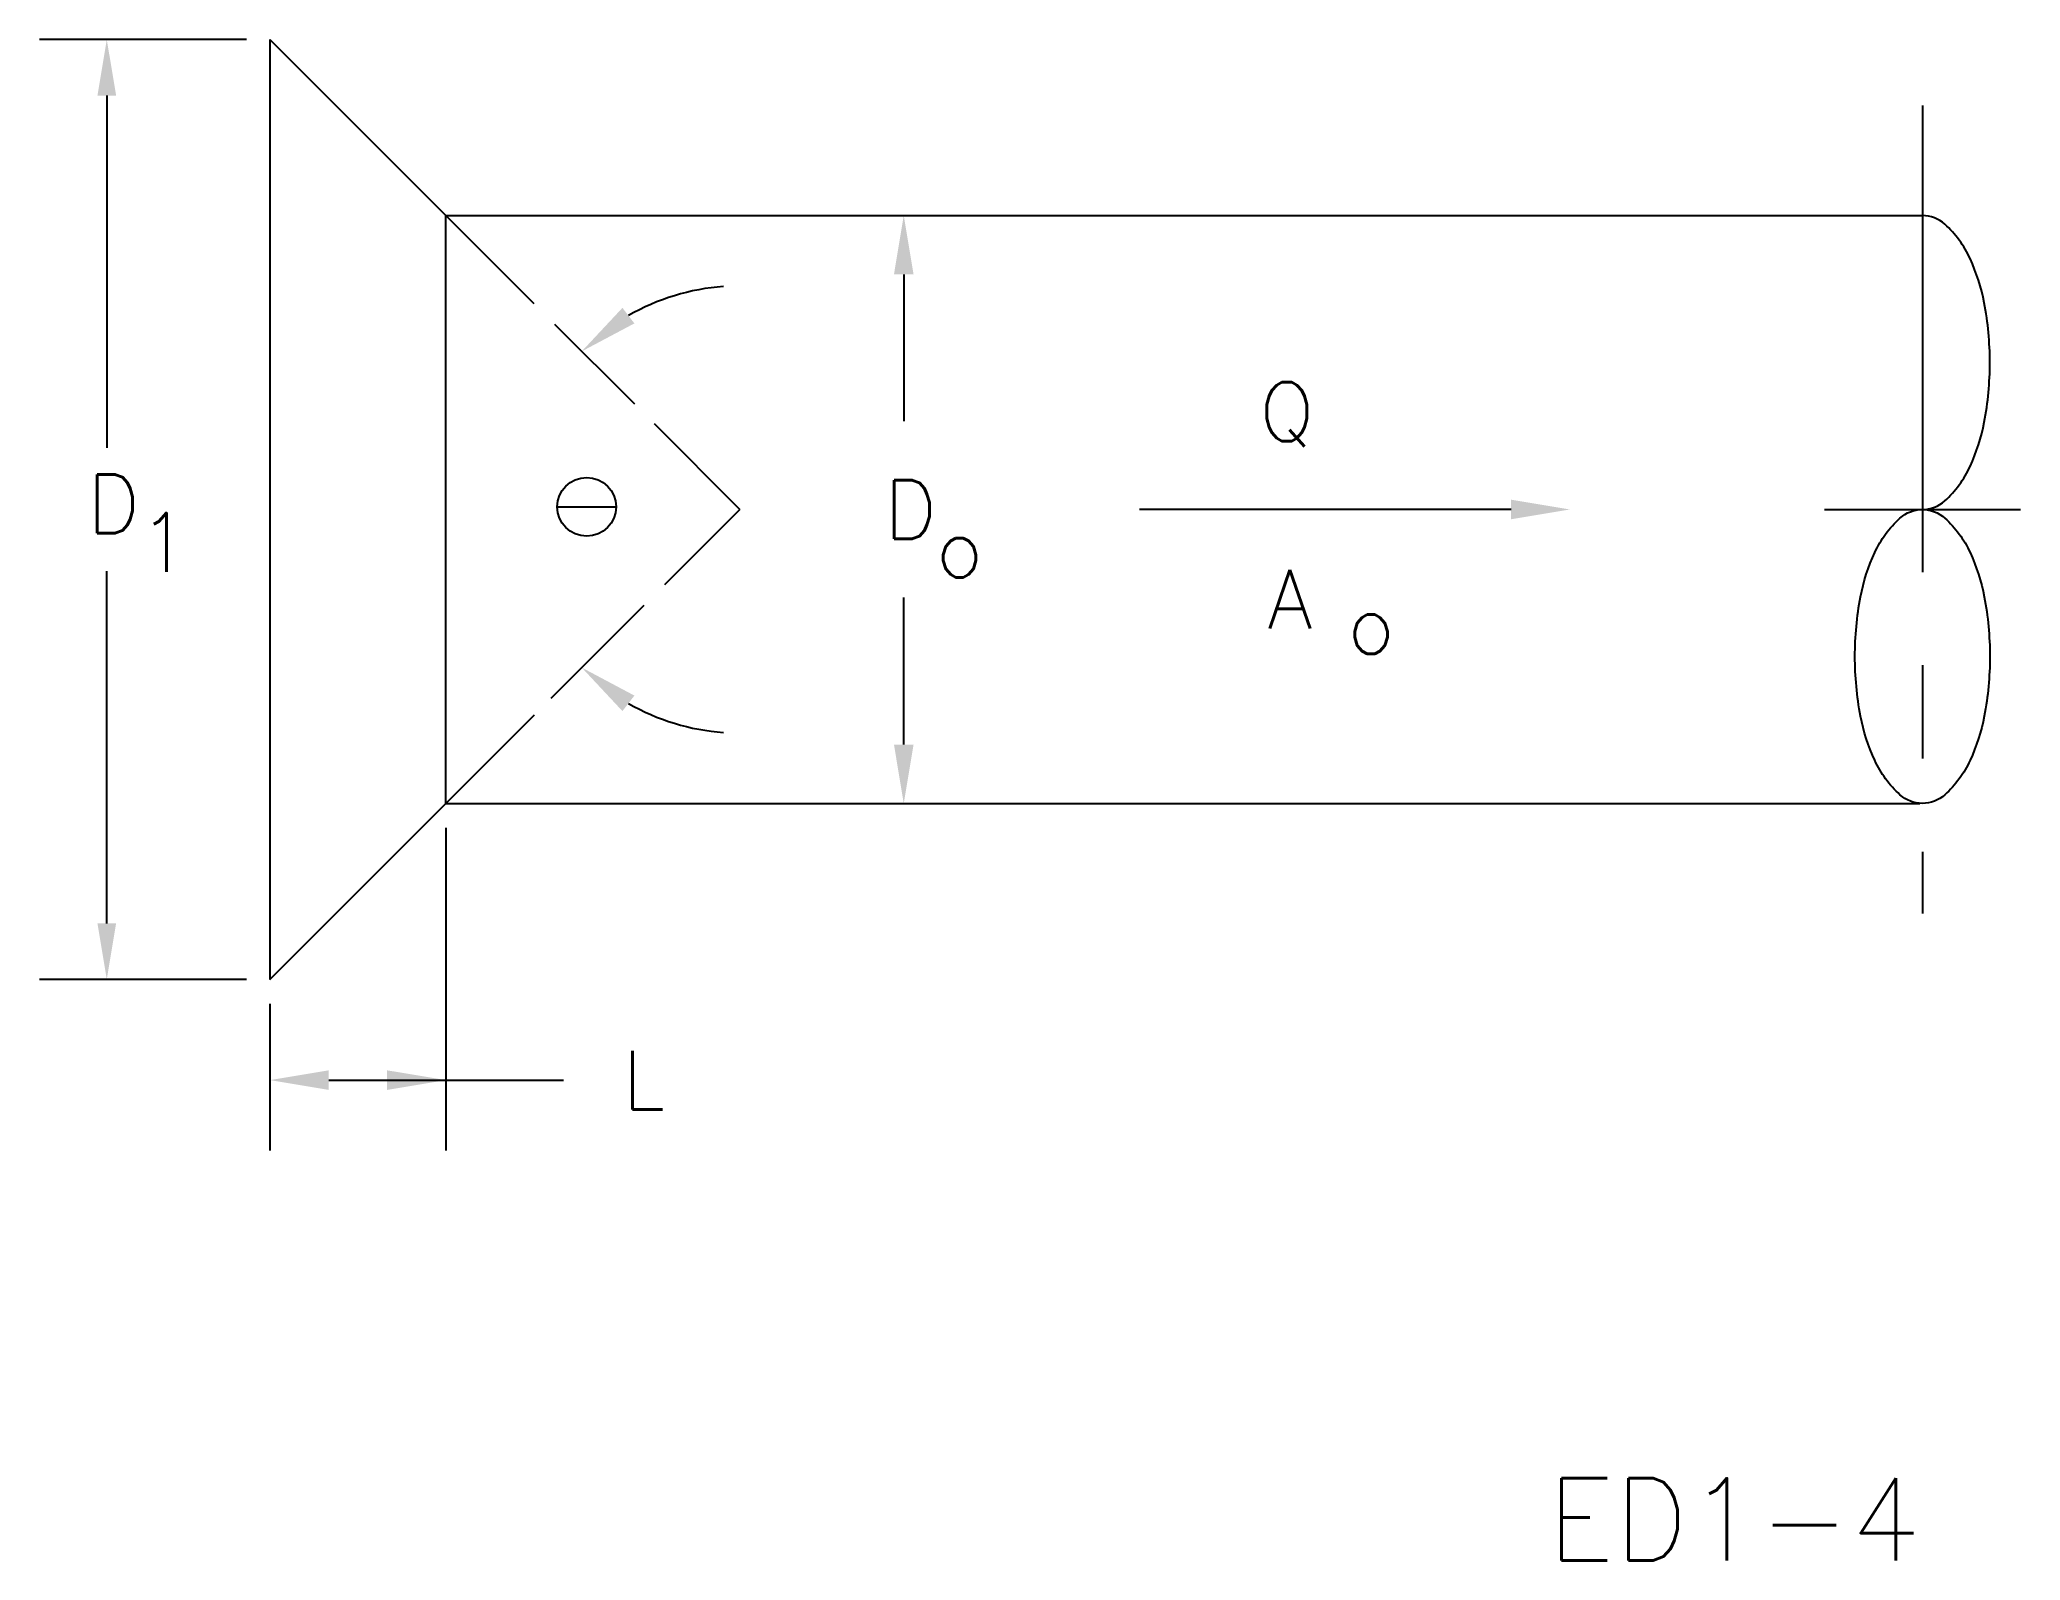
# Model space of a CAD drawing. Extents: x 3.18 to 8.49, y 1.76 to 5.83.
import ezdxf

# ---------------------------------------------------------------- set-up
doc = ezdxf.new("R2010")
doc.units = 0
doc.header["$MEASUREMENT"] = 0
doc.linetypes.add('CENTER', pattern=[2, 1.25, -0.25, 0.25, -0.25])
doc.layers.get('0').update_dxf_attribs({"linetype": 'CONTINUOUS'})
doc.layers.add('NUMBER', color=7, linetype='CONTINUOUS')
doc.styles.add('ROMANS', font='romans')

msp = doc.modelspace()

# ---------------------------------------------------------------- linework, layer by layer
for p, q in [((3.7994, 5.8302), (3.7994, 3.3123)), ((4.2708, 5.3587), (7.579, 5.3587)), ((4.2708, 3.7837), (4.2708, 5.3587)), ((7.579, 5.3587), (8.2255, 5.3587)), ((5.4973, 5.2012), (5.4973, 4.8075)), ((4.5692, 4.5783), (4.7267, 4.5783)), ((7.1242, 4.5712), (6.129, 4.5712)), ((7.9637, 4.5712), (8.4887, 4.5712)), ((5.4973, 3.9412), (5.4973, 4.335)), ((4.2708, 3.7837), (7.579, 3.7837)), ((7.579, 3.7837), (8.2193, 3.7837)), ((4.2708, 3.7181), (4.2708, 2.8533)), ((3.7994, 3.2466), (3.7994, 2.8533)), ((3.9569, 3.0423), (4.5858, 3.0423))]:
    msp.add_line(p, q)
at = {"linetype": 'Continuous'}
for p, q in [((3.7994, 5.8302), (4.2708, 5.3587)), ((4.2708, 5.3587), (4.5066, 5.1229)), ((4.5619, 5.0676), (4.7756, 4.854)), ((4.8283, 4.8012), (5.0583, 4.5712)), ((4.8572, 4.3701), (5.0583, 4.5712)), ((4.5531, 4.066), (4.8019, 4.3148)), ((4.2708, 3.7837), (4.5079, 4.0208)), ((3.7994, 3.3123), (4.2708, 3.7837))]:
    msp.add_line(p, q, dxfattribs=at)
at = {"linetype": 'CENTER'}
msp.add_line((8.2262, 5.6537), (8.2262, 3.4887), dxfattribs=at)
msp.add_lwpolyline([(8.2262, 4.5712, 0.185624), (8.2863, 4.5943, 0.101934), (8.354, 4.6866, 0.060684), (8.3919, 4.8052, 0.047006), (8.407, 4.965, 0.047006), (8.3919, 5.1248, 0.060684), (8.354, 5.2434, 0.101934), (8.2863, 5.3356, 0.185624), (8.2262, 5.3587, 0.185624)], format="xyb")
msp.add_lwpolyline([(8.2262, 3.7837, -0.185624), (8.1662, 3.8068, -0.101934), (8.0984, 3.8991, -0.060684), (8.0605, 4.0177, -0.047006), (8.0455, 4.1775, -0.047006), (8.0605, 4.3373, -0.060684), (8.0984, 4.4559, -0.101934), (8.1662, 4.5481, -0.185624), (8.2262, 4.5712, -0.185624), (8.2863, 4.5481, -0.101934), (8.354, 4.4559, -0.060684), (8.3919, 4.3373, -0.047006), (8.407, 4.1775, -0.047006), (8.3919, 4.0177, -0.060684), (8.354, 3.8991, -0.101934), (8.2863, 3.8068, -0.185624)], format="xyb", close=True)
msp.add_circle((4.6479, 4.5783), 0.0788)
for start, end in [(94.173, 119.8947), (240.1053, 265.827)]:
    msp.add_arc((5.0583, 4.5712), 0.5991, start, end)
for points in [[(5.5236, 5.2012), (5.4711, 5.2012), (5.4973, 5.3587)], [(4.7757, 5.0698), (4.7437, 5.1115), (4.6347, 4.9949)], [(7.1242, 4.5975), (7.1242, 4.545), (7.2817, 4.5712)], [(4.7757, 4.0726), (4.7437, 4.031), (4.6347, 4.1476)], [(5.5236, 3.9412), (5.4711, 3.9412), (5.4973, 3.7837)], [(3.9569, 3.016), (3.9569, 3.0685), (3.7994, 3.0423)], [(4.1133, 3.016), (4.1133, 3.0685), (4.2708, 3.0423)]]:
    msp.add_solid(points)
at = {"layer": 'NUMBER'}
for p, q in [((3.7369, 5.8302), (3.1823, 5.8302)), ((3.3623, 5.6802), (3.3623, 4.7362)), ((3.3623, 3.4623), (3.3623, 4.4062)), ((3.7369, 3.3123), (3.1823, 3.3123))]:
    msp.add_line(p, q, dxfattribs=at)
for points in [[(3.3373, 5.6802), (3.3873, 5.6802), (3.3623, 5.8302)], [(3.3373, 3.4623), (3.3873, 3.4623), (3.3623, 3.3123)]]:
    msp.add_solid(points, dxfattribs=at)

# ---------------------------------------------------------------- texts
at = {"style": 'ROMANS'}
for s, p in [('Q', (6.4493, 4.7546)), ('D', (3.3098, 4.5076)), ('D', (5.4448, 4.4925)), ('1', (3.4476, 4.4044)), ('o', (5.5826, 4.3893)), ('A', (6.4712, 4.2523)), ('o', (6.6852, 4.1845)), ('L', (4.7433, 2.9635))]:
    msp.add_text(s, height=0.1575, dxfattribs=at).set_placement(p)
at = {"layer": 'NUMBER', "style": 'ROMANS'}
msp.add_text('ED1-4', height=0.22, dxfattribs=at).set_placement((7.2217, 1.7554))

doc.saveas('drawing.dxf')
